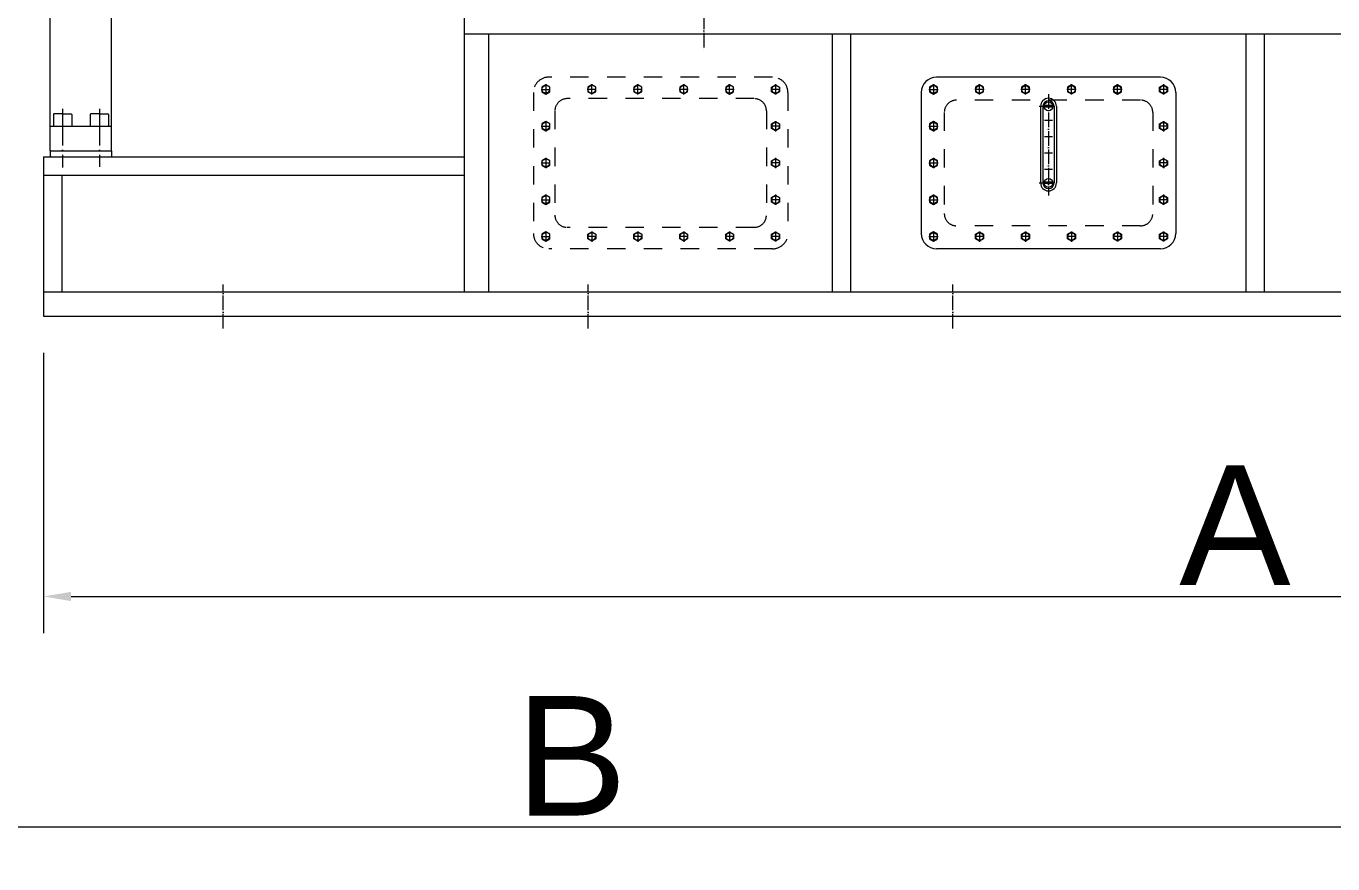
# Model space of a CAD drawing. Header units: inches. Extents: x 36 to 31738, y 79 to 24233.
# Drawn here: x 24837 to 26968, y 9792 to 11159 of the extents above; entities that cross this region are included whole.
import ezdxf

# ---------------------------------------------------------------- set-up
doc = ezdxf.new("R2010")
doc.units = ezdxf.units.IN
doc.header["$MEASUREMENT"] = 0
doc.linetypes.add('ACAD_ISO04W100', pattern=[30, 24, -3, 0, -3])
doc.linetypes.add('EB_DASH', pattern=[6, 3, -3])
doc.layers.get('Defpoints').update_dxf_attribs({"lineweight": 5})
doc.styles.add('Roman', font='arial.ttf')
doc.styles.get("Standard").update_dxf_attribs({"font": 'arial.ttf'})
doc.dimstyles.new('ISO-25', dxfattribs={"dimscale": 30, "dimtxt": 1.5, "dimasz": 1.5, "dimexe": 2, "dimexo": 2, "dimtad": 1, "dimtih": 1, "dimtoh": 1, "dimdec": 1, "dimlfac": 0.03937, "dimdsep": 46, "dimtxsty": 'Standard', "dimcen": 2.5, "dimclrd": 7, "dimclre": 7, "dimclrt": 7, "dimadec": 0, "dimazin": 0, "dimtfac": 1, "dimtdec": 1, "dimtmove": 0, "dimatfit": 3, "dimfxl": 1, "dimlwd": 5, "dimlwe": 5, "dimarcsym": 0})

# ---------------------------------------------------------------- blocks, each defined once
blk = doc.blocks.new('*D149')
at = {"color": 7, "linetype": 'Continuous', "lineweight": 5, "transparency": 16777216}
for p, q in [((24865.6, 10625.4), (24865.6, 10168.1)), ((28751.8, 10625.4), (28751.8, 10168.1)), ((24910.6, 10228.1), (28706.8, 10228.1))]:
    blk.add_line(p, q, dxfattribs=at)
at = {"color": 7, "transparency": 16777216}
for points in [[(24910.6, 10235.6), (24910.6, 10220.6), (24865.6, 10228.1)], [(28706.8, 10235.6), (28706.8, 10220.6), (28751.8, 10228.1)]]:
    blk.add_solid(points, dxfattribs=at)
at = {"layer": 'Defpoints', "color": 0, "transparency": 16777216}
for p in [(24865.6, 10685.4), (28751.8, 10685.4), (28751.8, 10228.1)]:
    blk.add_point(p, dxfattribs=at)
at = {"color": 7, "lineweight": 5, "transparency": 16777216, "insert": (26808.7, 10344.3), "char_height": 195, "attachment_point": 5, "style": 'Roman'}
blk.add_mtext('A', dxfattribs=at)
blk = doc.blocks.new('*D153')
at = {"color": 7, "linetype": 'Continuous', "lineweight": 5, "transparency": 16777216}
for p, q in [((29136.8, 11360.4), (29136.8, 9791.8)), ((22316.1, 11009.5), (22316.1, 9791.8)), ((29091.8, 9851.8), (22361.1, 9851.8))]:
    blk.add_line(p, q, dxfattribs=at)
at = {"color": 7, "transparency": 16777216}
for points in [[(22361.1, 9859.3), (22361.1, 9844.3), (22316.1, 9851.8)], [(29091.8, 9859.3), (29091.8, 9844.3), (29136.8, 9851.8)]]:
    blk.add_solid(points, dxfattribs=at)
at = {"layer": 'Defpoints', "color": 0, "transparency": 16777216}
for p in [(29136.8, 11420.4), (22316.1, 11069.5), (22316.1, 9851.8)]:
    blk.add_point(p, dxfattribs=at)
at = {"color": 7, "lineweight": 5, "transparency": 16777216, "insert": (25726.4, 9968.1), "char_height": 195, "attachment_point": 5, "style": 'Roman'}
blk.add_mtext('B', dxfattribs=at)

msp = doc.modelspace()

# ---------------------------------------------------------------- linework, layer by layer
at = {"color": 7, "lineweight": 5}
for p, q in [((24876.61, 10955.36), (24876.61, 11444.5)), ((24976.61, 10955.36), (24976.61, 11444.5)), ((25552.08, 10725.36), (25552.08, 11185.36)), ((28751.82, 11145.36), (25552.08, 11145.36)), ((25592.08, 10725.36), (25592.08, 11145.36)), ((26152.15, 10725.36), (26152.15, 11145.36)), ((26182.15, 10725.36), (26182.15, 11145.36)), ((26827.12, 10725.36), (26827.12, 11145.36)), ((26857.12, 10725.36), (26857.12, 11145.36)), ((26687.14, 11075.36), (26322.14, 11075.36)), ((26297.14, 11050.36), (26297.14, 10820.36)), ((26712.14, 11050.36), (26712.14, 10820.36)), ((26491.64, 11027.85), (26491.64, 10902.85)), ((26495.56, 11027.85), (26495.56, 10902.85)), ((26511.78, 11029.04), (26497.49, 11029.04)), ((26511.78, 11026.66), (26497.49, 11026.66)), ((26513.71, 11027.85), (26513.71, 10902.85)), ((26517.64, 11027.85), (26517.64, 10902.85)), ((24881.61, 11014.36), (24881.61, 10995.36)), ((24896.61, 11015.36), (24882.61, 11015.36)), ((24896.61, 11015.36), (24910.61, 11015.36)), ((24911.61, 11014.36), (24911.61, 10995.36)), ((24941.61, 11014.36), (24941.61, 10995.36)), ((24956.61, 11015.36), (24942.61, 11015.36)), ((24956.61, 11015.36), (24970.61, 11015.36)), ((24971.61, 11014.36), (24971.61, 10995.36)), ((26498.26, 11005.35), (26511.01, 11005.35)), ((24876.61, 10995.36), (24976.61, 10995.36)), ((26498.26, 10978.69), (26511.01, 10978.69)), ((24876.61, 10955.36), (24976.61, 10955.36)), ((24876.61, 10955.36), (24876.61, 10945.36)), ((24976.61, 10955.36), (24976.61, 10945.36)), ((24865.58, 10945.36), (25552.08, 10945.36)), ((24865.58, 10945.36), (24865.58, 10685.36)), ((26498.26, 10952.02), (26511.01, 10952.02)), ((24865.58, 10915.36), (25552.08, 10915.36)), ((24895.58, 10915.36), (24895.58, 10725.36)), ((26498.26, 10925.35), (26511.01, 10925.35)), ((26511.78, 10904.04), (26497.49, 10904.04)), ((26511.78, 10901.66), (26497.49, 10901.66)), ((26687.14, 10795.36), (26322.14, 10795.36)), ((24865.58, 10725.36), (28751.82, 10725.36)), ((24865.58, 10685.36), (28751.82, 10685.36))]:
    msp.add_line(p, q, dxfattribs=at)
at = {"color": 7, "linetype": 'ACAD_ISO04W100', "lineweight": 5}
for p, q in [((25942.61, 11238.02), (25942.61, 11119.43)), ((26317.14, 11063.84), (26317.14, 11047)), ((26392.14, 11046.94), (26392.14, 11063.77)), ((26467.14, 11046.94), (26467.14, 11063.77)), ((26542.14, 11046.94), (26542.14, 11063.77)), ((26617.14, 11046.88), (26617.14, 11063.71)), ((26617.14, 11049.65), (26617.14, 11061.06)), ((26692.14, 11063.84), (26692.14, 11047)), ((26309.64, 11055.36), (26324.64, 11055.36)), ((26399.64, 11055.42), (26384.64, 11055.42)), ((26474.64, 11055.42), (26459.64, 11055.42)), ((26504.64, 11047.74), (26504.64, 10882.16)), ((26549.64, 11055.42), (26534.64, 11055.42)), ((26624.64, 11055.36), (26609.64, 11055.36)), ((26622.84, 11055.36), (26611.44, 11055.36)), ((26699.64, 11055.36), (26684.64, 11055.36)), ((26489.57, 11027.85), (26519.6, 11027.85)), ((26317.14, 11003.84), (26317.14, 10987)), ((26317.14, 11001.06), (26317.14, 10989.65)), ((26692.14, 11003.84), (26692.14, 10987)), ((26692.14, 11001.06), (26692.14, 10989.65)), ((26309.64, 10995.36), (26324.64, 10995.36)), ((26311.44, 10995.36), (26322.84, 10995.36)), ((26699.64, 10995.36), (26684.64, 10995.36)), ((26697.84, 10995.36), (26686.44, 10995.36)), ((26309.64, 10935.36), (26324.64, 10935.36)), ((26311.44, 10935.36), (26322.84, 10935.36)), ((26317.14, 10943.84), (26317.14, 10927)), ((26317.14, 10941.06), (26317.14, 10929.65)), ((26699.64, 10935.36), (26684.64, 10935.36)), ((26697.84, 10935.36), (26686.44, 10935.36)), ((26692.14, 10943.84), (26692.14, 10927)), ((26692.14, 10941.06), (26692.14, 10929.65)), ((26489.57, 10902.85), (26519.6, 10902.85)), ((26309.64, 10875.36), (26324.64, 10875.36)), ((26311.44, 10875.36), (26322.84, 10875.36)), ((26317.14, 10883.84), (26317.14, 10867)), ((26317.14, 10881.06), (26317.14, 10869.65)), ((26699.64, 10875.36), (26684.64, 10875.36)), ((26697.84, 10875.36), (26686.44, 10875.36)), ((26692.14, 10883.84), (26692.14, 10867)), ((26692.14, 10881.06), (26692.14, 10869.65)), ((26309.64, 10815.36), (26324.64, 10815.36)), ((26311.44, 10815.36), (26322.84, 10815.36)), ((26317.14, 10823.84), (26317.14, 10807)), ((26317.14, 10821.06), (26317.14, 10809.65)), ((26399.64, 10815.29), (26384.64, 10815.29)), ((26392.14, 10823.77), (26392.14, 10806.94)), ((26474.64, 10815.29), (26459.64, 10815.29)), ((26467.14, 10823.77), (26467.14, 10806.94)), ((26549.64, 10815.29), (26534.64, 10815.29)), ((26542.14, 10823.77), (26542.14, 10806.94)), ((26624.64, 10815.36), (26609.64, 10815.36)), ((26622.84, 10815.36), (26611.44, 10815.36)), ((26617.14, 10823.84), (26617.14, 10807)), ((26617.14, 10821.06), (26617.14, 10809.65)), ((26699.64, 10815.36), (26684.64, 10815.36)), ((26697.84, 10815.36), (26686.44, 10815.36)), ((26692.14, 10823.84), (26692.14, 10807)), ((26692.14, 10821.06), (26692.14, 10809.65)), ((25158.53, 10665.19), (25158.53, 10737.17)), ((25753.58, 10665.19), (25753.58, 10737.17)), ((26348.62, 10665.19), (26348.62, 10737.17))]:
    msp.add_line(p, q, dxfattribs=at)
at = {"color": 7, "linetype": 'EB_DASH', "lineweight": 5, "ltscale": 10}
for p, q in [((25684.61, 11063.84), (25684.61, 11047)), ((26054.61, 11075.36), (25689.61, 11075.36)), ((25759.61, 11046.94), (25759.61, 11063.77)), ((25834.61, 11046.94), (25834.61, 11063.77)), ((25909.61, 11046.94), (25909.61, 11063.77)), ((25984.61, 11046.88), (25984.61, 11063.71)), ((25984.61, 11049.65), (25984.61, 11061.06)), ((26059.61, 11063.84), (26059.61, 11047)), ((25664.61, 11050.36), (25664.61, 10820.36)), ((25677.11, 11055.36), (25692.11, 11055.36)), ((26024.61, 11040.36), (25719.61, 11040.36)), ((25767.11, 11055.42), (25752.11, 11055.42)), ((25842.11, 11055.42), (25827.11, 11055.42)), ((25917.11, 11055.42), (25902.11, 11055.42)), ((25992.11, 11055.36), (25977.11, 11055.36)), ((25990.32, 11055.36), (25978.91, 11055.36)), ((26067.11, 11055.36), (26052.11, 11055.36)), ((26079.61, 11050.36), (26079.61, 10820.36)), ((25699.61, 11020.36), (25699.61, 10850.36)), ((26044.61, 11020.36), (26044.61, 10850.36)), ((26654.64, 11037.86), (26354.64, 11037.86)), ((25684.61, 11003.84), (25684.61, 10987)), ((25684.61, 11001.06), (25684.61, 10989.65)), ((26059.61, 11003.84), (26059.61, 10987)), ((26059.61, 11001.06), (26059.61, 10989.65)), ((26334.64, 11017.86), (26334.64, 10852.86)), ((26674.64, 11017.86), (26674.64, 10852.86)), ((25677.11, 10995.36), (25692.11, 10995.36)), ((25678.91, 10995.36), (25690.32, 10995.36)), ((26067.11, 10995.36), (26052.11, 10995.36)), ((26065.32, 10995.36), (26053.91, 10995.36)), ((25677.11, 10935.36), (25692.11, 10935.36)), ((25678.91, 10935.36), (25690.32, 10935.36)), ((25684.61, 10943.84), (25684.61, 10927)), ((25684.61, 10941.06), (25684.61, 10929.65)), ((26067.11, 10935.36), (26052.11, 10935.36)), ((26065.32, 10935.36), (26053.91, 10935.36)), ((26059.61, 10943.84), (26059.61, 10927)), ((26059.61, 10941.06), (26059.61, 10929.65)), ((25677.11, 10875.36), (25692.11, 10875.36)), ((25678.91, 10875.36), (25690.32, 10875.36)), ((25684.61, 10883.84), (25684.61, 10867)), ((25684.61, 10881.06), (25684.61, 10869.65)), ((26067.11, 10875.36), (26052.11, 10875.36)), ((26065.32, 10875.36), (26053.91, 10875.36)), ((26059.61, 10883.84), (26059.61, 10867)), ((26059.61, 10881.06), (26059.61, 10869.65)), ((26024.61, 10830.36), (25719.61, 10830.36)), ((26654.64, 10832.86), (26354.64, 10832.86)), ((25677.11, 10815.36), (25692.11, 10815.36)), ((25678.91, 10815.36), (25690.32, 10815.36)), ((25684.61, 10823.84), (25684.61, 10807)), ((25684.61, 10821.06), (25684.61, 10809.65)), ((25767.11, 10815.29), (25752.11, 10815.29)), ((25759.61, 10823.77), (25759.61, 10806.94)), ((25842.11, 10815.29), (25827.11, 10815.29)), ((25834.61, 10823.77), (25834.61, 10806.94)), ((25917.11, 10815.29), (25902.11, 10815.29)), ((25909.61, 10823.77), (25909.61, 10806.94)), ((25992.11, 10815.36), (25977.11, 10815.36)), ((25990.32, 10815.36), (25978.91, 10815.36)), ((25984.61, 10823.84), (25984.61, 10807)), ((25984.61, 10821.06), (25984.61, 10809.65)), ((26067.11, 10815.36), (26052.11, 10815.36)), ((26065.32, 10815.36), (26053.91, 10815.36)), ((26059.61, 10823.84), (26059.61, 10807)), ((26059.61, 10821.06), (26059.61, 10809.65)), ((26054.61, 10795.36), (25689.61, 10795.36))]:
    msp.add_line(p, q, dxfattribs=at)
at = {"color": 7, "linetype": 'ACAD_ISO04W100', "lineweight": 5, "ltscale": 2.5}
for p, q in [((24896.61, 11023.9), (24896.61, 10927.84)), ((24956.61, 11023.9), (24956.61, 10928.98))]:
    msp.add_line(p, q, dxfattribs=at)
at = {"color": 7, "linetype": 'EB_DASH', "lineweight": 5, "ltscale": 10}
for points in [[(25684.61, 11047.86), (25691.11, 11051.61), (25691.11, 11059.11), (25684.61, 11062.86), (25678.12, 11059.11), (25678.12, 11051.61)], [(25759.61, 11062.92), (25753.12, 11059.17), (25753.12, 11051.67), (25759.61, 11047.92), (25766.11, 11051.67), (25766.11, 11059.17)], [(25834.61, 11062.92), (25828.12, 11059.17), (25828.12, 11051.67), (25834.61, 11047.92), (25841.11, 11051.67), (25841.11, 11059.17)], [(25909.61, 11062.92), (25903.12, 11059.17), (25903.12, 11051.67), (25909.61, 11047.92), (25916.11, 11051.67), (25916.11, 11059.17)], [(25984.61, 11062.86), (25978.12, 11059.11), (25978.12, 11051.61), (25984.61, 11047.86), (25991.11, 11051.61), (25991.11, 11059.11)], [(26059.61, 11047.86), (26053.12, 11051.61), (26053.12, 11059.11), (26059.61, 11062.86), (26066.11, 11059.11), (26066.11, 11051.61)], [(25684.61, 10987.86), (25691.11, 10991.61), (25691.11, 10999.11), (25684.61, 11002.86), (25678.12, 10999.11), (25678.12, 10991.61)], [(26059.61, 10987.86), (26053.12, 10991.61), (26053.12, 10999.11), (26059.61, 11002.86), (26066.11, 10999.11), (26066.11, 10991.61)], [(25684.61, 10927.86), (25691.11, 10931.61), (25691.11, 10939.11), (25684.61, 10942.86), (25678.12, 10939.11), (25678.12, 10931.61)], [(26059.61, 10927.86), (26053.12, 10931.61), (26053.12, 10939.11), (26059.61, 10942.86), (26066.11, 10939.11), (26066.11, 10931.61)], [(25684.61, 10867.86), (25691.11, 10871.61), (25691.11, 10879.11), (25684.61, 10882.86), (25678.12, 10879.11), (25678.12, 10871.61)], [(26059.61, 10867.86), (26053.12, 10871.61), (26053.12, 10879.11), (26059.61, 10882.86), (26066.11, 10879.11), (26066.11, 10871.61)], [(25684.61, 10807.86), (25691.11, 10811.61), (25691.11, 10819.11), (25684.61, 10822.86), (25678.12, 10819.11), (25678.12, 10811.61)], [(25759.61, 10807.79), (25753.12, 10811.54), (25753.12, 10819.04), (25759.61, 10822.79), (25766.11, 10819.04), (25766.11, 10811.54)], [(25834.61, 10807.79), (25828.12, 10811.54), (25828.12, 10819.04), (25834.61, 10822.79), (25841.11, 10819.04), (25841.11, 10811.54)], [(25909.61, 10807.79), (25903.12, 10811.54), (25903.12, 10819.04), (25909.61, 10822.79), (25916.11, 10819.04), (25916.11, 10811.54)], [(25984.61, 10807.86), (25978.12, 10811.61), (25978.12, 10819.11), (25984.61, 10822.86), (25991.11, 10819.11), (25991.11, 10811.61)], [(26059.61, 10807.86), (26053.12, 10811.61), (26053.12, 10819.11), (26059.61, 10822.86), (26066.11, 10819.11), (26066.11, 10811.61)]]:
    msp.add_lwpolyline(points, close=True, dxfattribs=at)
at = {"color": 7, "lineweight": 5}
for points in [[(26317.14, 11047.86), (26323.63, 11051.61), (26323.63, 11059.11), (26317.14, 11062.86), (26310.64, 11059.11), (26310.64, 11051.61)], [(26392.14, 11062.92), (26385.64, 11059.17), (26385.64, 11051.67), (26392.14, 11047.92), (26398.63, 11051.67), (26398.63, 11059.17)], [(26467.14, 11062.92), (26460.64, 11059.17), (26460.64, 11051.67), (26467.14, 11047.92), (26473.63, 11051.67), (26473.63, 11059.17)], [(26542.14, 11062.92), (26535.64, 11059.17), (26535.64, 11051.67), (26542.14, 11047.92), (26548.63, 11051.67), (26548.63, 11059.17)], [(26617.14, 11062.86), (26610.64, 11059.11), (26610.64, 11051.61), (26617.14, 11047.86), (26623.63, 11051.61), (26623.63, 11059.11)], [(26692.14, 11047.86), (26685.64, 11051.61), (26685.64, 11059.11), (26692.14, 11062.86), (26698.63, 11059.11), (26698.63, 11051.61)], [(26317.14, 10987.86), (26323.63, 10991.61), (26323.63, 10999.11), (26317.14, 11002.86), (26310.64, 10999.11), (26310.64, 10991.61)], [(26692.14, 10987.86), (26685.64, 10991.61), (26685.64, 10999.11), (26692.14, 11002.86), (26698.63, 10999.11), (26698.63, 10991.61)], [(26317.14, 10927.86), (26323.63, 10931.61), (26323.63, 10939.11), (26317.14, 10942.86), (26310.64, 10939.11), (26310.64, 10931.61)], [(26692.14, 10927.86), (26685.64, 10931.61), (26685.64, 10939.11), (26692.14, 10942.86), (26698.63, 10939.11), (26698.63, 10931.61)], [(26317.14, 10867.86), (26323.63, 10871.61), (26323.63, 10879.11), (26317.14, 10882.86), (26310.64, 10879.11), (26310.64, 10871.61)], [(26692.14, 10867.86), (26685.64, 10871.61), (26685.64, 10879.11), (26692.14, 10882.86), (26698.63, 10879.11), (26698.63, 10871.61)], [(26317.14, 10807.86), (26323.63, 10811.61), (26323.63, 10819.11), (26317.14, 10822.86), (26310.64, 10819.11), (26310.64, 10811.61)], [(26392.14, 10807.79), (26385.64, 10811.54), (26385.64, 10819.04), (26392.14, 10822.79), (26398.63, 10819.04), (26398.63, 10811.54)], [(26467.14, 10807.79), (26460.64, 10811.54), (26460.64, 10819.04), (26467.14, 10822.79), (26473.63, 10819.04), (26473.63, 10811.54)], [(26542.14, 10807.79), (26535.64, 10811.54), (26535.64, 10819.04), (26542.14, 10822.79), (26548.63, 10819.04), (26548.63, 10811.54)], [(26617.14, 10807.86), (26610.64, 10811.61), (26610.64, 10819.11), (26617.14, 10822.86), (26623.63, 10819.11), (26623.63, 10811.61)], [(26692.14, 10807.86), (26685.64, 10811.61), (26685.64, 10819.11), (26692.14, 10822.86), (26698.63, 10819.11), (26698.63, 10811.61)]]:
    msp.add_lwpolyline(points, close=True, dxfattribs=at)
at = {"color": 7, "linetype": 'EB_DASH', "lineweight": 5, "ltscale": 10}
for centre in [(25684.61, 11055.42), (25759.61, 11055.36), (25834.61, 11055.36), (25909.61, 11055.36), (25984.61, 11055.29), (26059.61, 11055.42), (25684.61, 10995.42), (26059.61, 10995.42), (25684.61, 10935.42), (26059.61, 10935.42), (25684.61, 10875.42), (26059.61, 10875.42), (25684.61, 10815.42), (25759.61, 10815.36), (25834.61, 10815.36), (25909.61, 10815.36), (25984.61, 10815.42), (26059.61, 10815.42)]:
    msp.add_circle(centre, 6.15, dxfattribs=at)
at = {"color": 7, "lineweight": 5}
for centre, radius in [((26317.14, 11055.42), 6.15), ((26392.14, 11055.36), 6.15), ((26467.14, 11055.36), 6.15), ((26542.14, 11055.36), 6.15), ((26617.14, 11055.29), 6.15), ((26692.14, 11055.42), 6.15), ((26504.64, 11027.85), 7.24), ((26317.14, 10995.42), 6.15), ((26692.14, 10995.42), 6.15), ((26317.14, 10935.42), 6.15), ((26692.14, 10935.42), 6.15), ((26504.64, 10902.85), 7.24), ((26317.14, 10875.42), 6.15), ((26692.14, 10875.42), 6.15), ((26317.14, 10815.42), 6.15), ((26392.14, 10815.36), 6.15), ((26467.14, 10815.36), 6.15), ((26542.14, 10815.36), 6.15), ((26617.14, 10815.42), 6.15), ((26692.14, 10815.42), 6.15)]:
    msp.add_circle(centre, radius, dxfattribs=at)
at = {"color": 7, "linetype": 'EB_DASH', "lineweight": 5, "ltscale": 10}
for centre, radius, start, end in [((25689.61, 11050.36), 25, 90, 180), ((26054.61, 11050.36), 25, 0, 90), ((25719.61, 11020.36), 20, 90, 180), ((26024.61, 11020.36), 20, 0, 90), ((26354.64, 11017.86), 20, 90, 180), ((26654.64, 11017.86), 20, 0, 90), ((25719.61, 10850.36), 20, 180, 270), ((26024.61, 10850.36), 20, 270, 0), ((26354.64, 10852.86), 20, 180, 270), ((26654.64, 10852.86), 20, 270, 0), ((25689.61, 10820.36), 25, 180, 270), ((26054.61, 10820.36), 25, 270, 0)]:
    msp.add_arc(centre, radius, start, end, dxfattribs=at)
at = {"color": 7, "lineweight": 5}
for centre, radius, start, end in [((26322.14, 11050.36), 25, 90, 180), ((26687.14, 11050.36), 25, 0, 90), ((26504.64, 11027.85), 13, 0, 180), ((26504.64, 11027.85), 9.07, 0, 180), ((24882.61, 11014.36), 1, 90, 180), ((24910.61, 11014.36), 1, 0, 90), ((24942.61, 11014.36), 1, 90, 180), ((24970.61, 11014.36), 1, 0, 90), ((26504.64, 10902.85), 13, 180, 0), ((26504.64, 10902.85), 9.07, 180, 0), ((26322.14, 10820.36), 25, 180, 270), ((26687.14, 10820.36), 25, 270, 0)]:
    msp.add_arc(centre, radius, start, end, dxfattribs=at)

# ---------------------------------------------------------------- dimensions: what is measured, and where the dimension line sits
dim = msp.add_linear_dim(base=(22316.07, 9851.8), p1=(29136.83, 11420.35), p2=(22316.07, 11069.54), angle=180, text='B', dimstyle='ISO-25', override={"dimtxt": 6.5, "dimpost": '\\X', "dimtxsty": 'Roman', "dimtmove": 1}, dxfattribs=at)
dim.commit()
dim.dimension.update_dxf_attribs({"geometry": '*D153', "text_midpoint": (25726.45, 9851.8), "dimtype": 160})
dim = msp.add_linear_dim(base=(28751.82, 10228.07), p1=(24865.58, 10685.36), p2=(28751.82, 10685.36), angle=180, text='A', dimstyle='ISO-25', override={"dimtxt": 6.5, "dimpost": '\\X', "dimtxsty": 'Roman', "dimtmove": 1}, dxfattribs=at)
dim.commit()
dim.dimension.update_dxf_attribs({"geometry": '*D149', "text_midpoint": (26808.7, 10344.32)})

doc.saveas('drawing.dxf')
